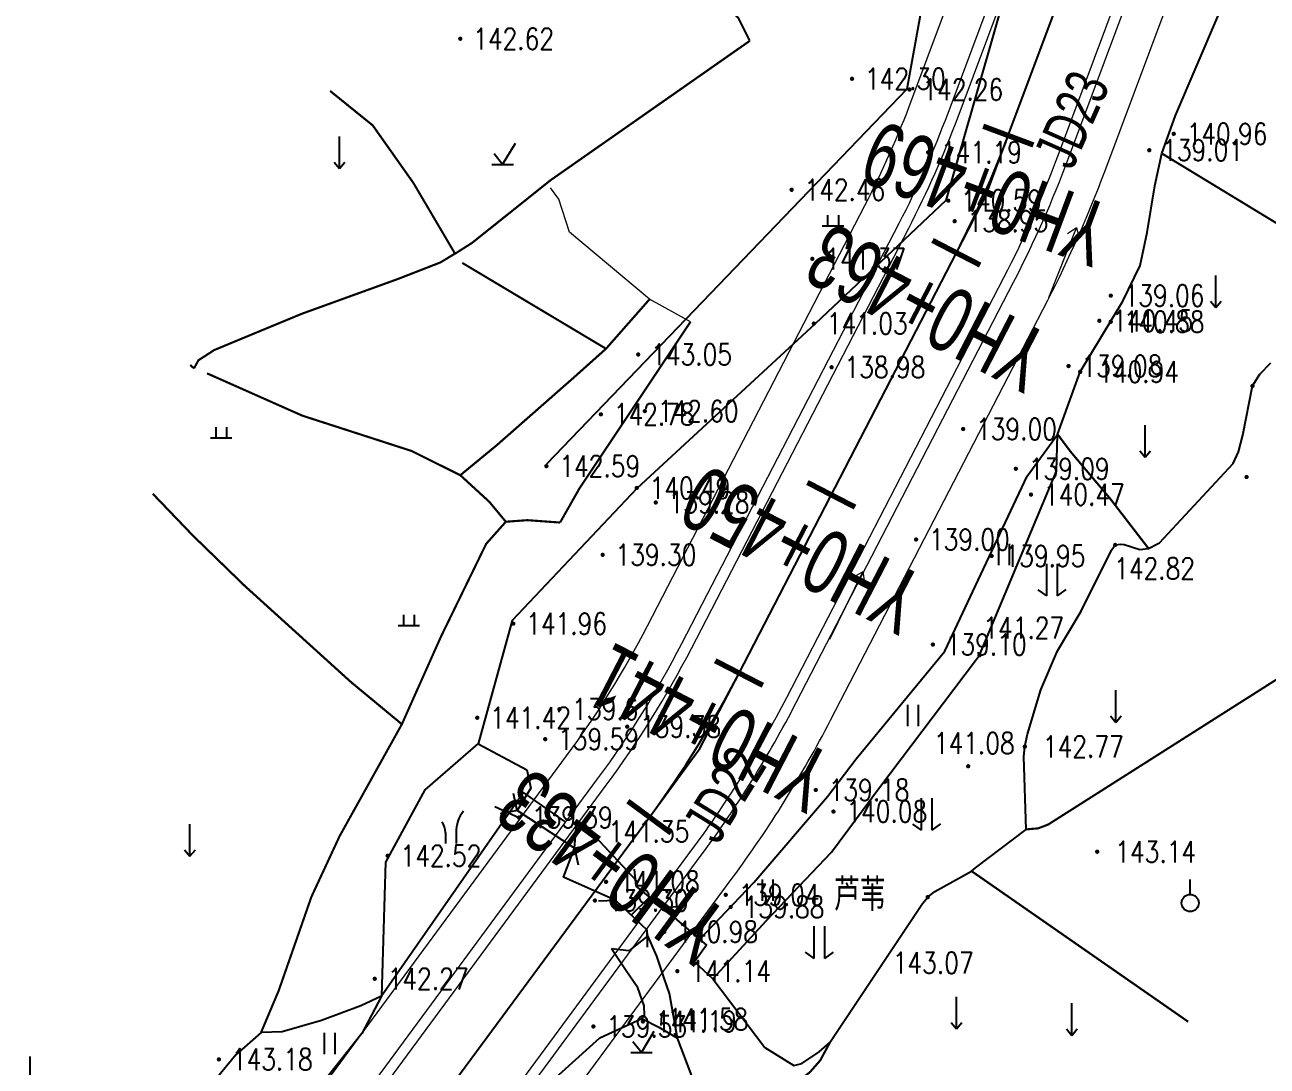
# Model space of a CAD drawing. Extents: x 529262 to 576451, y 2694391 to 2717535.
# Drawn here: x 562820.7 to 562878.6, y 2709503.3 to 2709551.8 of the extents above; entities that cross this region are included whole.
import ezdxf
from ezdxf.enums import TextEntityAlignment as Align

# ---------------------------------------------------------------- set-up
doc = ezdxf.new("R2010")
doc.units = 0
doc.linetypes.add('DASHED', pattern=[19.049999999999997, 12.7, -6.35])
for name, color, linetype in [('DLSS', 4, 'Continuous'), ('DMTZ', 8, 'Continuous'), ('GCD', 8, 'Continuous'), ('ZBTZ', 8, 'Continuous'), ('ZJ', 7, 'Continuous'), ('交点标注', 3, 'Continuous'), ('桩号标注_YH', 2, 'Continuous'), ('道路中线_04护管挡墙', 7, 'Continuous')]:
    doc.layers.add(name, color=color, linetype=linetype)
doc.layers.add('SXSS', color=5, linetype='Continuous', lineweight=0)
doc.styles.add('EICAD', font='fsdb_e.shx', dxfattribs={"width": 0.707, "height": 2, "bigfont": 'tjhzf.shx'})
doc.styles.add('HZ', font='rs.shx', dxfattribs={"width": 0.8, "bigfont": 'hztxt.shx'})
doc.styles.add('JieTuHzTxt', font='smsim.shx', dxfattribs={"width": 0.7, "bigfont": 'smfs.shx'})
doc.linetypes.add('10421', pattern='A,2,[150,AAA.SHX,S=0.5,R=0,X=0,Y=0.5],1e-11', length=2.00000000001)
doc.linetypes.add('10422', pattern='A,0.75,[150,AAA.SHX,S=0.5,R=0,X=0,Y=0.5],1.5,[177,AAA.SHX,S=1,R=0,X=0,Y=0.4],0.75', length=3)
doc.linetypes.add('1161', pattern='A,0,[149,AAA.SHX,S=0.15,R=0,X=0,Y=0],-1.6', length=1.6)

# ---------------------------------------------------------------- blocks, each defined once
blk = doc.blocks.new('gc120')
at = {"color": 8}
for p, q in [((0, 0), (0, 3)), ((-0.5, 0.6), (0, 0)), ((0, 0), (0.5, 0.6))]:
    blk.add_line(p, q, dxfattribs=at)
blk = doc.blocks.new('gc086')
at = {"color": 8}
for p, q in [((0, 0), (7, 0)), ((7, 0), (6.180847955711008, 0.573576436351046)), ((7, 0), (6.180847955711008, -0.5735764363510459))]:
    blk.add_line(p, q, dxfattribs=at)
blk = doc.blocks.new('gc121')
at = {"color": 8}
for p, q in [((-0.5, -1), (-0.5, 1)), ((0.5, -1), (0.5, 1))]:
    blk.add_line(p, q, dxfattribs=at)
blk = doc.blocks.new('gc212')
at = {"color": 8}
for p, q in [((-0.5, 0), (-0.5, 3)), ((0.5, 0), (0.5, 3)), ((-0.5, 0), (-1.310984120673461, 0.585068163563436)), ((0.5, 0), (1.301911798215627, 0.5974424389701315))]:
    blk.add_line(p, q, dxfattribs=at)
blk = doc.blocks.new('GC200')
at = {"linetype": 'Continuous', "const_width": 0.2, "flags": 128}
blk.add_lwpolyline([(-0.1, 0, 1), (0.1, 0, 1)], format="xyb", close=True, dxfattribs=at)
blk = doc.blocks.new('gc123')
at = {"color": 8}
for p, q in [((0, 0), (1.199999999999999, 2)), ((-1, 0), (1, 0)), ((0, 0), (-0.8, 1))]:
    blk.add_line(p, q, dxfattribs=at)
blk = doc.blocks.new('gc125')
at = {"color": 8}
blk.add_line((0, 0.8), (0, 2.2), dxfattribs=at)
blk.add_circle((0, 0), 0.8, dxfattribs=at)
blk = doc.blocks.new('gc119')
at = {"color": 8}
for p, q in [((-1, 0), (1, 0)), ((-0.5, 1), (-0.5, 0)), ((0.5, 1), (0.5, 0))]:
    blk.add_line(p, q, dxfattribs=at)
blk = doc.blocks.new('gc246')
at = {"color": 8}
for p, q in [((-0.5, 1), (-0.5, 0)), ((0.5, 1), (0.5, 0))]:
    blk.add_line(p, q, dxfattribs=at)
for centre, radius, start, end in [((3.404491783752011, 1.105927875686795), 2.906422756023367, 139.331235276754, 182.0886722848684), ((-2.938418329314395, 0.8134745012056809), 2.445542007497904, 4.37429120107553, 29.02419726691174)]:
    blk.add_arc(centre, radius, start, end, dxfattribs=at)

msp = doc.modelspace()

# ---------------------------------------------------------------- linework, layer by layer
at = {"layer": 'DLSS', "linetype": 'Continuous'}
for p, q in [((562843.6206494417, 2709515.194038125), (562843.4574508112, 2709515.977215121)), ((562843.6206494417, 2709515.194038125), (562842.8374724458, 2709515.030839494)), ((562846.3026494418, 2709513.437038125), (562847.0858264377, 2709513.600236755)), ((562846.3026494418, 2709513.437038125), (562846.4658480723, 2709512.653861129)), ((562849.1736494417, 2709511.661038124), (562849.094989478, 2709512.457161614)), ((562849.7936494417, 2709511.152538124), (562848.9426494418, 2709510.301038125)), ((562850.4136494417, 2709510.644038124), (562849.1736494417, 2709511.661038124)), ((562848.2216494418, 2709510.985038124), (562847.4219267003, 2709510.96397781)), ((562848.2216494418, 2709510.985038124), (562849.6636494417, 2709509.617038125)), ((562850.4136494417, 2709510.644038124), (562851.209772931, 2709510.722698088)), ((562849.6636494417, 2709509.617038125), (562849.6847097559, 2709508.817315383))]:
    msp.add_line(p, q, dxfattribs=at)
at = {"layer": 'DLSS', "linetype": 'Continuous', "flags": 128}
msp.add_lwpolyline([(562846.3026494418, 2709513.437038125), (562843.6206494417, 2709515.194038125)], dxfattribs=at)
at = {"layer": 'DMTZ', "linetype": '10421', "flags": 128}
for points in [[(562899.0367194955, 2709663.667347889), (562901.0929258316, 2709661.2121933), (562903.5059076574, 2709658.939767021), (562904.8652227898, 2709645.020899406), (562904.7972955137, 2709641.224006087), (562907.0039402246, 2709629.668374253), (562911.7968153006, 2709626.338068647), (562915.855868865, 2709621.578459309), (562912.9950891779, 2709615.361550528), (562908.3906843308, 2709610.587224411), (562900.7395645474, 2709603.71034421), (562894.7009122791, 2709600.430616959), (562887.6570854558, 2709596.281542504), (562880.4429741274, 2709593.110880119), (562875.7060890375, 2709583.825269166), (562874.6928686775, 2709580.006899344), (562870.7320180219, 2709568.240157853), (562867.3136530197, 2709556.622318025), (562863.6101579109, 2709543.628586225), (562857.5201447497, 2709537.881980029), (562849.2092689481, 2709530.210985813), (562843.3980631687, 2709524.049357567), (562841.8042383433, 2709518.296634665)], [(562898.7470959256, 2709646.287830224), (562899.0778589449, 2709645.279615044), (562899.6000469408, 2709642.868365056), (562900.5032603538, 2709638.883150135), (562903.0353744135, 2709635.141705086), (562903.4271941001, 2709629.5600706), (562903.3659137215, 2709619.167656367), (562899.3793826196, 2709606.870772513), (562887.1974826165, 2709601.021148864), (562875.6229857903, 2709595.48628667), (562871.6111048914, 2709587.163778954), (562865.5339870617, 2709569.022388491), (562863.6625107522, 2709559.249220798), (562861.7902075321, 2709548.824049918), (562844.9971848531, 2709531.345966362)], [(562845.8516494418, 2709514.675038124), (562843.9136494417, 2709516.030038124), (562843.5116494417, 2709515.449038125), (562837.2987026667, 2709506.529421487)], [(562849.7146494417, 2709509.336038125), (562848.8316494417, 2709508.646038125), (562848.0166494417, 2709508.729038124)], [(562837.2987026667, 2709506.529421487), (562836.3406977709, 2709506.078985556), (562834.4975572635, 2709505.392983144), (562832.6746494417, 2709504.870038125), (562831.6856494417, 2709504.839038125), (562830.5290090726, 2709503.816715389), (562828.6306494417, 2709501.513038124), (562827.6411188229, 2709499.530908772), (562826.7794667102, 2709497.782511157), (562825.1596494417, 2709495.185038125)], [(562837.2987026667, 2709506.529421487), (562836.3866495993, 2709504.784077714), (562834.1359904028, 2709501.943792757), (562833.0971971282, 2709500.827959176)]]:
    msp.add_lwpolyline(points, dxfattribs=at)
at = {"layer": 'DMTZ', "linetype": '10421'}
for points in [[(562868.8186494417, 2709532.730038125), (562869.8686494417, 2709535.644038124), (562871.8548751979, 2709538.938820633), (562872.6646494417, 2709540.605038125), (562872.9921728779, 2709542.143670584), (562873.3540382589, 2709544.314700139), (562873.6736494417, 2709545.831038124), (562874.3104013577, 2709547.597088123), (562877.2506494417, 2709554.485038124), (562877.2559947313, 2709554.49267298)], [(562864.9976494417, 2709512.509635292), (562867.3466494418, 2709514.306038124), (562867.2455295068, 2709517.688503576), (562867.2906494417, 2709518.167038125), (562867.4184174187, 2709518.745714278), (562868.0392951063, 2709520.811148989), (562868.8130193269, 2709522.636934926), (562869.9236494417, 2709524.486038125), (562871.3224795033, 2709527.330529578), (562871.5026494417, 2709527.574038125), (562871.7652837731, 2709527.613251796), (562871.9163385512, 2709527.588078648), (562872.6441741445, 2709527.356027253), (562873.0576494418, 2709527.404038125), (562873.5701500791, 2709527.66466391), (562876.9942736856, 2709531.362855128), (562877.2546494417, 2709531.911038124), (562877.4521564292, 2709532.694777323), (562877.9026494417, 2709534.989038125), (562878.2445973709, 2709535.537207925), (562878.7530762032, 2709536.070247357)], [(562864.9976494417, 2709522.18995372), (562865.1786494417, 2709522.429038125), (562868.7706494418, 2709531.014038125), (562868.8186494417, 2709532.730038125), (562868.8193697046, 2709532.732037026)], [(562864.9976494417, 2709525.668123309), (562867.3926494417, 2709530.776038125), (562868.8186494417, 2709532.730038125)], [(562859.4226494418, 2709517.593038124), (562863.5656494417, 2709522.614038125), (562864.9976494417, 2709525.668123309)], [(562860.5106494417, 2709516.263038124), (562864.9976494417, 2709522.18995372)], [(562855.1726494418, 2709504.132038124), (562856.5226494417, 2709503.302038125), (562856.8919786952, 2709503.393103936), (562857.7101355141, 2709503.940644658), (562858.2056494417, 2709504.372038125), (562862.5253687493, 2709510.853647324), (562862.7626494417, 2709511.150038125), (562863.0983872444, 2709511.406387331), (562864.8046494417, 2709512.362038125), (562864.9976494417, 2709512.509635292)], [(562851.866700297, 2709502.568038125), (562851.0916494417, 2709504.566038125), (562850.7206494417, 2709506.659038125)], [(562845.247041137, 2709502.568038125), (562847.4716494418, 2709504.583038125), (562849.4336494417, 2709505.481038125)]]:
    msp.add_lwpolyline(points, dxfattribs=at)
at = {"layer": 'DMTZ', "linetype": '10422', "flags": 128}
for points in [[(562841.8409632312, 2709518.28619376), (562844.0696494417, 2709517.088038125), (562844.2656494417, 2709516.235038124), (562843.6206494417, 2709515.194038125)], [(562846.3026494418, 2709513.437038125), (562846.3886494417, 2709514.561038124), (562847.0426494417, 2709514.211038125), (562849.1726494418, 2709511.928038124), (562849.1736494417, 2709511.661038124)], [(562848.2216494418, 2709510.985038124), (562845.7846494417, 2709512.086038125), (562846.3026494418, 2709513.437038125)], [(562850.4136494417, 2709510.644038124), (562852.4516494417, 2709508.903038125), (562851.8906494417, 2709508.124038124), (562852.7386494417, 2709507.336038125), (562855.1726494418, 2709504.132038124)], [(562849.7146494417, 2709509.336038125), (562849.6636494417, 2709509.617038125)]]:
    msp.add_lwpolyline(points, dxfattribs=at)
at = {"layer": 'DMTZ', "linetype": '10421', "flags": 128}
for points, elevation in [([(562852.1297769026, 2709509.178003822), (562854.6504430182, 2709511.830093883), (562858.0949799086, 2709515.835647483), (562859.4226494418, 2709517.593038124)], 140.499), ([(562852.7386494417, 2709507.336038125), (562855.2395750897, 2709510.053487086), (562858.2834543759, 2709513.246815179), (562860.5106494417, 2709516.263038124)], 141.691), ([(562850.7206494417, 2709506.659038125), (562850.4829522424, 2709507.367041722), (562850.1292211736, 2709508.396951053), (562849.7146494417, 2709509.336038125)], 140.991), ([(562849.4336494417, 2709505.481038125), (562849.5554181015, 2709505.637510877), (562849.543375758, 2709506.082985742), (562849.2543960054, 2709506.925775475), (562848.700517538, 2709507.708366918), (562848.0166494417, 2709508.729038124)], 141.377)]:
    msp.add_lwpolyline(points, dxfattribs=dict(at, elevation=elevation))
at = {"layer": 'DMTZ', "linetype": '10422', "ltscale": 0.5, "flags": 128}
msp.add_lwpolyline([(562843.8377511521, 2709515.05181303), (562843.7296494417, 2709514.838038125), (562842.5846494418, 2709515.360038124)], dxfattribs=at)
at = {"layer": 'SXSS', "linetype": 'Continuous', "flags": 128}
msp.add_lwpolyline([(562851.7076494417, 2709537.982038124), (562849.7986494417, 2709539.033038124), (562846.0646494417, 2709542.159038125), (562845.5616494417, 2709543.690038125), (562845.1846494417, 2709544.231038125)], dxfattribs=at)
at = {"layer": 'ZBTZ', "linetype": 'Continuous', "const_width": 0.1, "flags": 128}
for points in [[(562840.7318908923, 2709559.638394858), (562841.2476494417, 2709559.666038125), (562841.6336494418, 2709559.560038125), (562844.146504605, 2709558.76252804), (562847.2951742859, 2709557.671001725), (562849.2536494418, 2709556.433038125), (562851.259511422, 2709554.685285004), (562853.9296494417, 2709552.151038125), (562854.4686494417, 2709551.081038124)], [(562834.9018464017, 2709548.746754382), (562836.8896494417, 2709547.139038125), (562838.7836494417, 2709544.458038125), (562840.7266494418, 2709541.158038124)], [(562882.2976494418, 2709540.586038125), (562873.6736494417, 2709545.831038124)], [(562847.7656494417, 2709536.722038125), (562841.0626494417, 2709540.727038125)], [(562849.7986494417, 2709539.033038124), (562847.7656494417, 2709536.722038125), (562846.2071822206, 2709535.329732556), (562842.6703340504, 2709532.221194691), (562840.9736494417, 2709530.824038125)], [(562828.5596494417, 2709535.806038124), (562828.3800384175, 2709535.96840977)], [(562845.6246494417, 2709528.617038125), (562844.0982952036, 2709528.727279068), (562843.0956494417, 2709528.654038125), (562842.3293286198, 2709529.579453905), (562840.9736494417, 2709530.824038125), (562838.6978545686, 2709531.95583832), (562833.6040278669, 2709533.60318531), (562829.1631798319, 2709535.575715307)], [(562868.8186494417, 2709532.730038125), (562869.4393432643, 2709531.901680342), (562871.2586141861, 2709529.742721305), (562873.0576494418, 2709527.404038125)], [(562826.6346494417, 2709529.961038125), (562828.5312199482, 2709527.985169202), (562830.9148545741, 2709525.672093835), (562835.8666494417, 2709521.186038124), (562838.2496494417, 2709519.212038124)], [(562831.6856494417, 2709504.839038125), (562832.5076494417, 2709506.787038125), (562834.0313914398, 2709511.159944), (562835.3466494418, 2709513.992038125), (562838.2496494417, 2709519.212038124), (562840.0727384286, 2709523.298408938), (562842.1797157531, 2709527.623515055), (562843.0956494417, 2709528.654038125)], [(562864.8046494417, 2709512.362038125), (562864.9976494417, 2709512.227819489)], [(562864.8046494417, 2709512.362038125), (562874.9052787453, 2709505.337723679)]]:
    msp.add_lwpolyline(points, dxfattribs=at)
for points, elevation in [([(562840.6917864901, 2709541.130550341), (562841.5375675979, 2709541.669261313), (562845.1716494417, 2709544.575038125), (562854.4686494417, 2709551.081038124)], 165.846), ([(562828.5596494417, 2709535.806038124), (562828.7657375087, 2709536.184406434), (562829.5014362782, 2709536.660396046), (562831.0828175199, 2709537.316810913), (562833.5868260362, 2709538.353201048), (562838.0824202166, 2709539.981390449), (562840.0454505014, 2709540.746622496), (562840.7266494418, 2709541.158038124)], 166.72), ([(562845.6246494417, 2709528.617038125), (562846.5246899166, 2709530.203989577), (562851.7076494417, 2709537.982038124)], 165.514)]:
    msp.add_lwpolyline(points, dxfattribs=dict(at, elevation=elevation))
at = {"layer": 'ZBTZ', "linetype": 'Continuous', "const_width": 0.1}
for points in [[(562880.9126494417, 2709522.378038125), (562879.6136494417, 2709521.673038125), (562868.3756494417, 2709514.532038125), (562867.9104493291, 2709514.355693641), (562867.3466494418, 2709514.306038124)], [(562856.72601134, 2709502.568038125), (562857.2586494418, 2709502.973038124), (562857.7487877876, 2709503.528377577), (562858.2056494417, 2709504.372038125)]]:
    msp.add_lwpolyline(points, dxfattribs=at)
at = {"layer": 'ZBTZ', "linetype": '1161', "flags": 128}
for points, elevation in [([(562841.8114773836, 2709518.305923471), (562839.3246494418, 2709516.149038124), (562837.4886494417, 2709512.786038124), (562837.2956494417, 2709506.525038125)], 164.734), ([(562849.4336494417, 2709505.481038125), (562850.2345405907, 2709505.090923242), (562851.0916494417, 2709504.566038125)], 141.377)]:
    msp.add_lwpolyline(points, dxfattribs=dict(at, elevation=elevation))
at = {"layer": '交点标注', "linetype": 'DASHED'}
for p, q in [((562865.472263238, 2709543.857774746), (562866.5197497297, 2709546.662521771)), ((562864.0975688408, 2709541.198066276), (562865.472263238, 2709543.857774746)), ((562852.1458622647, 2709518.074341269), (562853.9676134413, 2709521.598998854)), ((562849.791030455, 2709514.881105356), (562852.1458622647, 2709518.074341269))]:
    msp.add_line(p, q, dxfattribs=at)
at = {"layer": '桩号标注_YH', "const_width": 0.25}
for points in [[(562865.3487499576, 2709547.099854063), (562867.6907495024, 2709546.22518948)], [(562862.987123591, 2709541.772009955), (562865.2080140912, 2709540.624122598)], [(562857.1532954224, 2709530.484932461), (562859.3741859227, 2709529.337045104)], [(562852.8571681915, 2709522.172942533), (562855.0780586917, 2709521.025055176)], [(562848.7849997794, 2709515.622996373), (562850.7970611304, 2709514.13921434)]]:
    msp.add_lwpolyline(points, dxfattribs=at)
at = {"layer": '道路中线_04护管挡墙', "color": 8, "lineweight": 0}
for points in [[(562840.6870486871, 2709437.607903497), (562837.9225538723, 2709462.880771632, 0.02430381474348551), (562837.0871800104, 2709468.139079562), (562836.6419703908, 2709470.268050847, -0.107420342211284), (562836.7596608887, 2709485.219835912), (562836.8649589955, 2709485.686570414, -0.1037512279777989), (562841.1655520406, 2709495.097207784), (562853.6541882488, 2709512.032243854, 0.03961391245654432), (562858.231723202, 2709519.395055128), (562868.3616786016, 2709538.99412255, 0.02991287296245484), (562871.0163888559, 2709544.983165773), (562879.3618052283, 2709567.328830302, -0.04299547596062962), (562882.6903815137, 2709574.337850061), (562883.0140206916, 2709574.891096109, -0.1090396266050801), (562896.2445818853, 2709589.19244935), (562901.5223732003, 2709592.85807188, 0.09507808752248777), (562910.6921831428, 2709602.236340598, 0.1743658301719831), (562915.9710571425, 2709623.872075076), (562913.4766393894, 2709647.327805895, -0.1147846690175685)], [(562838.4006864838, 2709437.357807765), (562835.636191669, 2709462.6306759, 0.02430381474386356), (562834.8358791188, 2709467.668288424), (562834.3906694992, 2709469.797259709, -0.1074203422136941), (562834.5160500013, 2709485.726008003), (562834.6213481079, 2709486.192742505, -0.1037512279755311), (562839.3144555977, 2709496.462287254), (562851.8030918059, 2709513.397323324, 0.03961391245635863), (562856.1885039418, 2709520.451111497), (562866.3184593413, 2709540.050178919, 0.02991287296202702), (562868.8617492748, 2709545.787857189), (562877.2071656471, 2709568.133521718, -0.04299547596127185), (562880.7051163896, 2709575.499195138), (562881.0287555674, 2709576.052441185, -0.1090396266050453), (562894.932553282, 2709591.081518154), (562900.210344597, 2709594.747140684, 0.09507808752170462), (562908.7741038823, 2709603.505581296, 0.1743658301730699), (562913.6839536919, 2709623.628851299), (562911.1895359388, 2709647.084582118, -0.1147846690160197)], [(562838.8977217454, 2709437.412176402), (562836.1332269306, 2709462.685044538, 0.02430381474406204), (562835.3252923561, 2709467.770634323), (562834.8800827365, 2709469.899605609, -0.1074203422123435), (562835.0037914985, 2709485.615970592), (562835.1090896053, 2709486.082705094, -0.1037512279771988), (562839.7168678679, 2709496.165530847), (562852.2055040761, 2709513.100566918, 0.03961391245576113), (562856.6326820418, 2709520.221534025), (562866.7626374414, 2709539.820601447, 0.02991287296156883), (562869.3301491836, 2709545.612924272), (562877.675565556, 2709567.958588801, -0.04299547596187548), (562881.1366957644, 2709575.246728817), (562881.4603349422, 2709575.799974864, -0.1090396266051155), (562895.2177768914, 2709590.670851022), (562900.4955682064, 2709594.336473553, 0.09507808752202189), (562909.1910776346, 2709603.229659405, 0.1743658301724843), (562914.1811500941, 2709623.681726033), (562911.6867323411, 2709647.137456852, -0.1147846690167711)], [(562831.1439716646, 2709436.564025659), (562828.3794768498, 2709461.836893794, 0.02430381474179221), (562827.6904458542, 2709466.17403829), (562827.2452362344, 2709468.303009577, -0.1074203422132717), (562827.3950241411, 2709487.332554204), (562827.5003222473, 2709487.799288705, -0.1037512279776501), (562833.4392364529, 2709500.794930789), (562845.927872661, 2709517.729966858, 0.03961391245791283), (562849.7035036809, 2709523.802942581), (562859.8334590805, 2709543.402010003, 0.02991287296189749), (562862.0231106043, 2709548.341877771), (562870.3685269763, 2709570.6875423, -0.04299547596061586), (562874.4040575173, 2709579.185203424), (562874.7276966944, 2709579.73844947, -0.1090396266039193), (562890.7682885849, 2709597.077258269), (562896.0460798998, 2709600.742880799, 0.09507808751978697), (562902.6862870993, 2709607.534040905, 0.174365830167125), (562906.424886218, 2709622.85688018), (562903.9304684649, 2709646.312610998, -0.1147846690146746)], [(562832.9332986063, 2709436.759752754), (562830.1688037915, 2709462.032620889, 0.02430381474130426), (562829.4523335084, 2709466.542483529), (562829.0071238887, 2709468.671454815, -0.1074203422124432), (562829.1508935313, 2709486.936419525), (562829.2561916376, 2709487.403154026, -0.1037512279781329), (562834.8879206256, 2709499.726607725), (562847.3765568337, 2709516.661643795, 0.03961391245841511), (562851.3025448411, 2709522.976463684), (562861.4325002407, 2709542.575531106, 0.02991287296039583), (562863.7093502764, 2709547.712119271), (562872.0547666486, 2709570.0577838, -0.04299547596150576), (562875.9577432666, 2709578.276324669), (562876.2813824438, 2709578.829570715, -0.1090396266051328), (562891.7950935788, 2709595.598856597), (562897.0728848936, 2709599.264479127, 0.09507808752053648), (562904.1873926074, 2709606.540722097, 0.174365830171786), (562908.2147932664, 2709623.047229223), (562905.7203755132, 2709646.502960041, -0.1147846690153533)], [(562833.4303338679, 2709436.814121391), (562830.6658390531, 2709462.086989526, 0.02430381474155266), (562829.9417467457, 2709466.644829428), (562829.496537126, 2709468.773800714, -0.1074203422140881), (562829.6386350285, 2709486.826382114), (562829.743933135, 2709487.293116615, -0.1037512279765781), (562835.2903328958, 2709499.429851319), (562847.7789691039, 2709516.364887389, 0.03961391245772679), (562851.7467229412, 2709522.746886212), (562861.8766783408, 2709542.345953634, 0.02991287295990176), (562864.1777501852, 2709547.537186354), (562872.5231665575, 2709569.882850884, -0.04299547596180926), (562876.3893226414, 2709578.023858348), (562876.7129618187, 2709578.577104394, -0.1090396266051965), (562892.0803171882, 2709595.188189466), (562897.358108503, 2709598.853811996, 0.09507808752093838), (562904.6043663597, 2709606.264800206, 0.1743658301710997), (562908.7119896687, 2709623.100103957), (562906.2175719155, 2709646.555834775, -0.1147846690160196)]]:
    msp.add_lwpolyline(points, format="xyb", dxfattribs=at)
at = {"layer": '道路中线_04护管挡墙', "color": 1}
msp.add_lwpolyline([(562835.9155101759, 2709437.085964578), (562833.1510153611, 2709462.358832713, 0.02430381474272014), (562832.3888129323, 2709467.156558926), (562831.9436033126, 2709469.285530212, -0.1074203422139035), (562832.0773425149, 2709486.276195059), (562832.1826406214, 2709486.74292956, -0.1037512279740675), (562837.3023942467, 2709497.946069286), (562849.7910304549, 2709514.881105356, 0.03961391245616957), (562853.9676134415, 2709521.598998854), (562864.0975688411, 2709541.198066276, 0.02991287295995037), (562866.51974973, 2709546.662521772), (562874.8651661023, 2709569.008186301, -0.04299547596155399), (562878.5472195155, 2709576.761526743), (562878.870858693, 2709577.314772789, -0.1090396266051247), (562893.5064352351, 2709593.13485381), (562898.78422655, 2709596.80047634, 0.09507808752135342), (562906.6892351209, 2709604.885190751, 0.1743658301721724), (562911.1979716802, 2709623.364477628), (562908.7035539271, 2709646.820208447, -0.1147846690148178)], format="xyb", dxfattribs=at)

# ---------------------------------------------------------------- block references
at = {"layer": 'GCD', "linetype": 'Continuous'}
ref = msp.add_blockref('GC200', (562840.9729852953, 2709551.179439877, 142.617), dxfattribs=dict(at, xscale=0.5, yscale=0.5, zscale=0.5))
ref.add_attrib('height', '142.62', dxfattribs={"linetype": 'Continuous', "height": 1, "style": 'HZ', "width": 0.8}).set_placement((562841.5729852953, 2709551.179439877, 142.617), align=Align.MIDDLE_LEFT)
ref = msp.add_blockref('GC200', (562859.2351414202, 2709549.31260451, 142.3), dxfattribs=dict(at, xscale=0.5, yscale=0.5, zscale=0.5))
ref.add_attrib('height', '142.30', dxfattribs={"linetype": 'Continuous', "height": 1, "style": 'HZ', "width": 0.8}).set_placement((562859.8351414201, 2709549.31260451, 142.3), align=Align.MIDDLE_LEFT)
ref = msp.add_blockref('GC200', (562861.9109258315, 2709548.8081933, 142.256), dxfattribs=dict(at, xscale=0.5, yscale=0.5, zscale=0.5))
ref.add_attrib('height', '142.26', dxfattribs={"linetype": 'Continuous', "height": 1, "style": 'HZ', "width": 0.8}).set_placement((562862.5109258315, 2709548.8081933, 142.256), align=Align.MIDDLE_LEFT)
ref = msp.add_blockref('GC200', (562874.2309258315, 2709546.7461933, 140.956), dxfattribs=dict(at, xscale=0.5, yscale=0.5, zscale=0.5))
ref.add_attrib('height', '140.96', dxfattribs={"linetype": 'Continuous', "height": 1, "style": 'HZ', "width": 0.8}).set_placement((562874.8309258315, 2709546.7461933, 140.956), align=Align.MIDDLE_LEFT)
ref = msp.add_blockref('GC200', (562873.0908413408, 2709545.982459705, 139.005), dxfattribs=dict(at, xscale=0.5, yscale=0.5, zscale=0.5))
ref.add_attrib('height', '139.01', dxfattribs={"linetype": 'Continuous', "height": 1, "style": 'HZ', "width": 0.8}).set_placement((562873.6908413408, 2709545.982459705, 139.005), align=Align.MIDDLE_LEFT)
ref = msp.add_blockref('GC200', (562862.7809258315, 2709545.8801933, 141.188), dxfattribs=dict(at, xscale=0.5, yscale=0.5, zscale=0.5))
ref.add_attrib('height', '141.19', dxfattribs={"linetype": 'Continuous', "height": 1, "style": 'HZ', "width": 0.8}).set_placement((562863.3809258315, 2709545.8801933, 141.188), align=Align.MIDDLE_LEFT)
ref = msp.add_blockref('GC200', (562856.418095326, 2709544.135787553, 142.46), dxfattribs=dict(at, xscale=0.5, yscale=0.5, zscale=0.5))
ref.add_attrib('height', '142.46', dxfattribs={"linetype": 'Continuous', "height": 1, "style": 'HZ', "width": 0.8}).set_placement((562857.018095326, 2709544.135787553, 142.46), align=Align.MIDDLE_LEFT)
ref = msp.add_blockref('GC200', (562863.7229258316, 2709543.6271933, 140.593), dxfattribs=dict(at, xscale=0.5, yscale=0.5, zscale=0.5))
ref.add_attrib('height', '140.59', dxfattribs={"linetype": 'Continuous', "height": 1, "style": 'HZ', "width": 0.8}).set_placement((562864.3229258315, 2709543.6271933, 140.593), align=Align.MIDDLE_LEFT)
ref = msp.add_blockref('GC200', (562864.0174987066, 2709542.669668405, 138.946), dxfattribs=dict(at, xscale=0.5, yscale=0.5, zscale=0.5))
ref.add_attrib('height', '138.95', dxfattribs={"linetype": 'Continuous', "height": 1, "style": 'HZ', "width": 0.8}).set_placement((562864.6174987066, 2709542.669668405, 138.946), align=Align.MIDDLE_LEFT)
ref = msp.add_blockref('GC200', (562857.3829258315, 2709540.9151933, 141.369), dxfattribs=dict(at, xscale=0.5, yscale=0.5, zscale=0.5))
ref.add_attrib('height', '141.37', dxfattribs={"linetype": 'Continuous', "height": 1, "style": 'HZ', "width": 0.8}).set_placement((562857.9829258315, 2709540.9151933, 141.369), align=Align.MIDDLE_LEFT)
ref = msp.add_blockref('GC200', (562871.2950296314, 2709539.198175341, 139.06), dxfattribs=dict(at, xscale=0.5, yscale=0.5, zscale=0.5))
ref.add_attrib('height', '139.06', dxfattribs={"linetype": 'Continuous', "height": 1, "style": 'HZ', "width": 0.8}).set_placement((562871.8950296313, 2709539.198175341, 139.06), align=Align.MIDDLE_LEFT)
ref = msp.add_blockref('GC200', (562857.4569258315, 2709537.8961933, 141.026), dxfattribs=dict(at, xscale=0.5, yscale=0.5, zscale=0.5))
ref.add_attrib('height', '141.03', dxfattribs={"linetype": 'Continuous', "height": 1, "style": 'HZ', "width": 0.8}).set_placement((562858.0569258315, 2709537.8961933, 141.026), align=Align.MIDDLE_LEFT)
ref = msp.add_blockref('GC200', (562870.7619258316, 2709538.0281933, 140.448), dxfattribs=dict(at, xscale=0.5, yscale=0.5, zscale=0.5))
ref.add_attrib('height', '140.45', dxfattribs={"linetype": 'Continuous', "height": 1, "style": 'HZ', "width": 0.8}).set_placement((562871.3619258315, 2709538.0281933, 140.448), align=Align.MIDDLE_LEFT)
ref = msp.add_blockref('GC200', (562871.2949258315, 2709537.9791933, 140.881), dxfattribs=dict(at, xscale=0.5, yscale=0.5, zscale=0.5))
ref.add_attrib('height', '140.88', dxfattribs={"linetype": 'Continuous', "height": 1, "style": 'HZ', "width": 0.8}).set_placement((562871.8949258315, 2709537.9791933, 140.881), align=Align.MIDDLE_LEFT)
ref = msp.add_blockref('GC200', (562849.2689042117, 2709536.453512758, 143.051), dxfattribs=dict(at, xscale=0.5, yscale=0.5, zscale=0.5))
ref.add_attrib('height', '143.05', dxfattribs={"linetype": 'Continuous', "height": 1, "style": 'HZ', "width": 0.8}).set_placement((562849.8689042117, 2709536.453512758, 143.051), align=Align.MIDDLE_LEFT)
ref = msp.add_blockref('GC200', (562858.2819258316, 2709535.8591933, 138.978), dxfattribs=dict(at, xscale=0.5, yscale=0.5, zscale=0.5))
ref.add_attrib('height', '138.98', dxfattribs={"linetype": 'Continuous', "height": 1, "style": 'HZ', "width": 0.8}).set_placement((562858.8819258315, 2709535.8591933, 138.978), align=Align.MIDDLE_LEFT)
ref = msp.add_blockref('GC200', (562869.3279528195, 2709535.91512262, 139.08), dxfattribs=dict(at, xscale=0.5, yscale=0.5, zscale=0.5))
ref.add_attrib('height', '139.08', dxfattribs={"linetype": 'Continuous', "height": 1, "style": 'HZ', "width": 0.8}).set_placement((562869.9279528195, 2709535.91512262, 139.08), align=Align.MIDDLE_LEFT)
at = {"layer": 'GCD', "linetype": 'Continuous', "xscale": 0.5, "yscale": 0.5}
for p in [(562869.8686494417, 2709535.644038124, 140.937), (562877.9026494417, 2709534.989038125, 142.889), (562871.5026494417, 2709527.574038125, 142.816), (562865.1786494417, 2709522.429038125, 141.265), (562867.2906494417, 2709518.167038125, 142.767), (562847.0426494417, 2709514.211038125, 141.352), (562862.7626494417, 2709511.150038125, 143.07)]:
    msp.add_blockref('GC200', p, dxfattribs=at)
at = {"layer": 'GCD', "linetype": 'Continuous'}
ref = msp.add_blockref('GC200', (562849.5756130741, 2709533.8139804, 142.6), dxfattribs=dict(at, xscale=0.5, yscale=0.5, zscale=0.5))
ref.add_attrib('height', '142.60', dxfattribs={"linetype": 'Continuous', "height": 1, "style": 'HZ', "width": 0.8}).set_placement((562850.1756130741, 2709533.8139804, 142.6), align=Align.MIDDLE_LEFT)
ref = msp.add_blockref('GC200', (562847.5269258316, 2709533.6621933, 142.775), dxfattribs=dict(at, xscale=0.5, yscale=0.5, zscale=0.5))
ref.add_attrib('height', '142.78', dxfattribs={"linetype": 'Continuous', "height": 1, "style": 'HZ', "width": 0.8}).set_placement((562848.1269258315, 2709533.6621933, 142.775), align=Align.MIDDLE_LEFT)
ref = msp.add_blockref('GC200', (562864.4149258315, 2709532.9771933, 139.003), dxfattribs=dict(at, xscale=0.5, yscale=0.5, zscale=0.5))
ref.add_attrib('height', '139.00', dxfattribs={"linetype": 'Continuous', "height": 1, "style": 'HZ', "width": 0.8}).set_placement((562865.0149258315, 2709532.9771933, 139.003), align=Align.MIDDLE_LEFT)
ref = msp.add_blockref('GC200', (562844.9869258315, 2709531.2471933, 142.589), dxfattribs=dict(at, xscale=0.5, yscale=0.5, zscale=0.5))
ref.add_attrib('height', '142.59', dxfattribs={"linetype": 'Continuous', "height": 1, "style": 'HZ', "width": 0.8}).set_placement((562845.5869258315, 2709531.2471933, 142.589), align=Align.MIDDLE_LEFT)
ref = msp.add_blockref('GC200', (562866.8709165647, 2709531.125411235, 139.09), dxfattribs=dict(at, xscale=0.5, yscale=0.5, zscale=0.5))
ref.add_attrib('height', '139.09', dxfattribs={"linetype": 'Continuous', "height": 1, "style": 'HZ', "width": 0.8}).set_placement((562867.4709165647, 2709531.125411235, 139.09), align=Align.MIDDLE_LEFT)
at = {"layer": 'GCD', "linetype": 'Continuous', "xscale": 0.5, "yscale": 0.5, "zscale": 0.5}
for p in [(562877.6277402191, 2709530.739593305, 142.768), (562864.6496494417, 2709517.252038124, 141.08), (562870.6636494417, 2709513.265038125, 143.141)]:
    msp.add_blockref('GC200', p, dxfattribs=at)
at = {"layer": 'GCD', "linetype": 'Continuous'}
ref = msp.add_blockref('GC200', (562849.1969258315, 2709530.2291933, 140.491), dxfattribs=dict(at, xscale=0.5, yscale=0.5, zscale=0.5))
ref.add_attrib('height', '140.49', dxfattribs={"linetype": 'Continuous', "height": 1, "style": 'HZ', "width": 0.8}).set_placement((562849.7969258315, 2709530.2291933, 140.491), align=Align.MIDDLE_LEFT)
ref = msp.add_blockref('GC200', (562867.5769258315, 2709529.9191933, 140.469), dxfattribs=dict(at, xscale=0.5, yscale=0.5, zscale=0.5))
ref.add_attrib('height', '140.47', dxfattribs={"linetype": 'Continuous', "height": 1, "style": 'HZ', "width": 0.8}).set_placement((562868.1769258315, 2709529.9191933, 140.469), align=Align.MIDDLE_LEFT)
ref = msp.add_blockref('GC200', (562850.0849258315, 2709529.5541933, 139.281), dxfattribs=dict(at, xscale=0.5, yscale=0.5, zscale=0.5))
ref.add_attrib('height', '139.28', dxfattribs={"linetype": 'Continuous', "height": 1, "style": 'HZ', "width": 0.8}).set_placement((562850.6849258315, 2709529.5541933, 139.281), align=Align.MIDDLE_LEFT)
ref = msp.add_blockref('GC200', (562862.2199258315, 2709527.8261933, 138.999), dxfattribs=dict(at, xscale=0.5, yscale=0.5, zscale=0.5))
ref.add_attrib('height', '139.00', dxfattribs={"linetype": 'Continuous', "height": 1, "style": 'HZ', "width": 0.8}).set_placement((562862.8199258315, 2709527.8261933, 138.999), align=Align.MIDDLE_LEFT)
ref = msp.add_blockref('GC200', (562847.60924251, 2709527.110271024, 139.3), dxfattribs=dict(at, xscale=0.5, yscale=0.5, zscale=0.5))
ref.add_attrib('height', '139.30', dxfattribs={"linetype": 'Continuous', "height": 1, "style": 'HZ', "width": 0.8}).set_placement((562848.20924251, 2709527.110271024, 139.3), align=Align.MIDDLE_LEFT)
ref = msp.add_blockref('GC200', (562865.7428621934, 2709527.05799449, 139.954), dxfattribs=dict(at, xscale=0.5, yscale=0.5, zscale=0.5))
ref.add_attrib('height', '139.95', dxfattribs={"linetype": 'Continuous', "height": 1, "style": 'HZ', "width": 0.8}).set_placement((562866.3428621934, 2709527.05799449, 139.954), align=Align.MIDDLE_LEFT)
ref = msp.add_blockref('GC200', (562843.4429258315, 2709523.9021933, 141.963), dxfattribs=dict(at, xscale=0.5, yscale=0.5, zscale=0.5))
ref.add_attrib('height', '141.96', dxfattribs={"linetype": 'Continuous', "height": 1, "style": 'HZ', "width": 0.8}).set_placement((562844.0429258315, 2709523.9021933, 141.963), align=Align.MIDDLE_LEFT)
ref = msp.add_blockref('GC200', (562863.0042096102, 2709522.926348175, 139.1), dxfattribs=dict(at, xscale=0.5, yscale=0.5, zscale=0.5))
ref.add_attrib('height', '139.10', dxfattribs={"linetype": 'Continuous', "height": 1, "style": 'HZ', "width": 0.8}).set_placement((562863.6042096101, 2709522.926348175, 139.1), align=Align.MIDDLE_LEFT)
ref = msp.add_blockref('GC200', (562845.5916494417, 2709519.909038125, 139.608), dxfattribs=dict(at, xscale=0.5, yscale=0.5, zscale=0.5))
ref.add_attrib('height', '139.61', dxfattribs={"linetype": 'Continuous', "height": 1, "style": 'HZ', "width": 0.8}).set_placement((562846.1916494417, 2709519.909038125, 139.608), align=Align.MIDDLE_LEFT)
ref = msp.add_blockref('GC200', (562841.7629258315, 2709519.5131933, 141.424), dxfattribs=dict(at, xscale=0.5, yscale=0.5, zscale=0.5))
ref.add_attrib('height', '141.42', dxfattribs={"linetype": 'Continuous', "height": 1, "style": 'HZ', "width": 0.8}).set_placement((562842.3629258315, 2709519.5131933, 141.424), align=Align.MIDDLE_LEFT)
ref = msp.add_blockref('GC200', (562848.7529258315, 2709519.0961933, 139.375), dxfattribs=dict(at, xscale=0.5, yscale=0.5, zscale=0.5))
ref.add_attrib('height', '139.38', dxfattribs={"linetype": 'Continuous', "height": 1, "style": 'HZ', "width": 0.8}).set_placement((562849.3529258315, 2709519.0961933, 139.375), align=Align.MIDDLE_LEFT)
ref = msp.add_blockref('GC200', (562844.9309258315, 2709518.5151933, 139.59), dxfattribs=dict(at, xscale=0.5, yscale=0.5, zscale=0.5))
ref.add_attrib('height', '139.59', dxfattribs={"linetype": 'Continuous', "height": 1, "style": 'HZ', "width": 0.8}).set_placement((562845.5309258315, 2709518.5151933, 139.59), align=Align.MIDDLE_LEFT)
ref = msp.add_blockref('GC200', (562857.5419258316, 2709516.1441933, 139.177), dxfattribs=dict(at, xscale=0.5, yscale=0.5, zscale=0.5))
ref.add_attrib('height', '139.18', dxfattribs={"linetype": 'Continuous', "height": 1, "style": 'HZ', "width": 0.8}).set_placement((562858.1419258316, 2709516.1441933, 139.177), align=Align.MIDDLE_LEFT)
ref = msp.add_blockref('GC200', (562843.7116372122, 2709514.85833648, 139.389), dxfattribs=dict(at, xscale=0.5, yscale=0.5, zscale=0.5))
ref.add_attrib('height', '139.39', dxfattribs={"linetype": 'Continuous', "height": 1, "style": 'HZ', "width": 0.8}).set_placement((562844.3116372122, 2709514.85833648, 139.389), align=Align.MIDDLE_LEFT)
ref = msp.add_blockref('GC200', (562858.3679258316, 2709515.1381933, 140.078), dxfattribs=dict(at, xscale=0.5, yscale=0.5, zscale=0.5))
ref.add_attrib('height', '140.08', dxfattribs={"linetype": 'Continuous', "height": 1, "style": 'HZ', "width": 0.8}).set_placement((562858.9679258316, 2709515.1381933, 140.078), align=Align.MIDDLE_LEFT)
ref = msp.add_blockref('GC200', (562837.5859258316, 2709513.0781933, 142.517), dxfattribs=dict(at, xscale=0.5, yscale=0.5, zscale=0.5))
ref.add_attrib('height', '142.52', dxfattribs={"linetype": 'Continuous', "height": 1, "style": 'HZ', "width": 0.8}).set_placement((562838.1859258316, 2709513.0781933, 142.517), align=Align.MIDDLE_LEFT)
ref = msp.add_blockref('GC200', (562847.7679258315, 2709511.8601933, 141.075), dxfattribs=dict(at, xscale=0.5, yscale=0.5, zscale=0.5))
ref.add_attrib('height', '141.08', dxfattribs={"linetype": 'Continuous', "height": 1, "style": 'HZ', "width": 0.8}).set_placement((562848.3679258315, 2709511.8601933, 141.075), align=Align.MIDDLE_LEFT)
ref = msp.add_blockref('GC200', (562853.3489258315, 2709511.2561933, 139.038), dxfattribs=dict(at, xscale=0.5, yscale=0.5, zscale=0.5))
ref.add_attrib('height', '139.04', dxfattribs={"linetype": 'Continuous', "height": 1, "style": 'HZ', "width": 0.8}).set_placement((562853.9489258315, 2709511.2561933, 139.038), align=Align.MIDDLE_LEFT)
ref = msp.add_blockref('GC200', (562847.2479258316, 2709510.9901933, 139.304), dxfattribs=dict(at, xscale=0.5, yscale=0.5, zscale=0.5))
ref.add_attrib('height', '139.30', dxfattribs={"linetype": 'Continuous', "height": 1, "style": 'HZ', "width": 0.8}).set_placement((562847.8479258316, 2709510.9901933, 139.304), align=Align.MIDDLE_LEFT)
ref = msp.add_blockref('GC200', (562853.5779258315, 2709510.6871933, 139.878), dxfattribs=dict(at, xscale=0.5, yscale=0.5, zscale=0.5))
ref.add_attrib('height', '139.88', dxfattribs={"linetype": 'Continuous', "height": 1, "style": 'HZ', "width": 0.8}).set_placement((562854.1779258315, 2709510.6871933, 139.878), align=Align.MIDDLE_LEFT)
ref = msp.add_blockref('GC200', (562850.4809258315, 2709509.5291933, 140.981), dxfattribs=dict(at, xscale=0.5, yscale=0.5, zscale=0.5))
ref.add_attrib('height', '140.98', dxfattribs={"linetype": 'Continuous', "height": 1, "style": 'HZ', "width": 0.8}).set_placement((562851.0809258315, 2709509.5291933, 140.981), align=Align.MIDDLE_LEFT)
ref = msp.add_blockref('GC200', (562836.9859258315, 2709507.3391933, 142.265), dxfattribs=dict(at, xscale=0.5, yscale=0.5, zscale=0.5))
ref.add_attrib('height', '142.27', dxfattribs={"linetype": 'Continuous', "height": 1, "style": 'HZ', "width": 0.8}).set_placement((562837.5859258315, 2709507.3391933, 142.265), align=Align.MIDDLE_LEFT)
ref = msp.add_blockref('GC200', (562851.0899258315, 2709507.6951933, 141.14), dxfattribs=dict(at, xscale=0.5, yscale=0.5, zscale=0.5))
ref.add_attrib('height', '141.14', dxfattribs={"linetype": 'Continuous', "height": 1, "style": 'HZ', "width": 0.8}).set_placement((562851.6899258315, 2709507.6951933, 141.14), align=Align.MIDDLE_LEFT)
ref = msp.add_blockref('GC200', (562847.1775485144, 2709505.11553154, 139.53), dxfattribs=dict(at, xscale=0.5, yscale=0.5, zscale=0.5))
ref.add_attrib('height', '139.53', dxfattribs={"linetype": 'Continuous', "height": 1, "style": 'HZ', "width": 0.8}).set_placement((562847.7775485144, 2709505.11553154, 139.53), align=Align.MIDDLE_LEFT)
ref = msp.add_blockref('GC200', (562849.4879258316, 2709505.3501933, 141.186), dxfattribs=dict(at, xscale=0.5, yscale=0.5, zscale=0.5))
ref.add_attrib('height', '141.19', dxfattribs={"linetype": 'Continuous', "height": 1, "style": 'HZ', "width": 0.8}).set_placement((562850.0879258316, 2709505.3501933, 141.186), align=Align.MIDDLE_LEFT)
ref = msp.add_blockref('GC200', (562829.7219258315, 2709503.5821933, 143.184), dxfattribs=dict(at, xscale=0.5, yscale=0.5, zscale=0.5))
ref.add_attrib('height', '143.18', dxfattribs={"linetype": 'Continuous', "height": 1, "style": 'HZ', "width": 0.8}).set_placement((562830.3219258315, 2709503.5821933, 143.184), align=Align.MIDDLE_LEFT)
at = {"layer": 'SXSS', "linetype": 'Continuous'}
for p, xscale, yscale, zscale, rotation in [((562868.4035026649, 2709539.109512032), 0.4999999998490008, 0.4999999998490008, 0.4999999998490008, 68.18675786379396), ((562858.1927099397, 2709523.172762824), 0.5000000000771101, 0.5000000000771101, 0.5000000000771101, 63.73156093841302)]:
    msp.add_blockref('gc086', p, dxfattribs=dict(at, xscale=xscale, yscale=yscale, zscale=zscale, rotation=rotation))
at = {"layer": 'ZBTZ', "linetype": 'Continuous', "xscale": 0.5, "yscale": 0.5}
for name, p in [('gc120', (562835.342702266, 2709545.127435951)), ('gc123', (562842.9471693677, 2709545.311987197)), ('gc119', (562858.3482923096, 2709542.449815619)), ('gc120', (562876.1980181495, 2709538.644641339)), ('gc120', (562872.9041376614, 2709531.658168905)), ('gc119', (562829.8256494417, 2709532.569377278)), ('gc121', (562866.3254699231, 2709527.127016045)), ('gc212', (562868.5599088088, 2709525.192013439)), ('gc119', (562838.5756494417, 2709523.819377278)), ('gc120', (562871.5380532797, 2709519.298100671)), ('gc121', (562862.0876341528, 2709519.620587467)), ('gc212', (562862.7245057656, 2709514.263079755)), ('gc246', (562840.5279661636, 2709513.654267453)), ('gc120', (562828.3716494417, 2709513.056038124)), ('gc121', (562855.3070984331, 2709511.468446352)), ('gc125', (562874.9991309013, 2709510.875682158)), ('gc212', (562857.7227365902, 2709508.289214046)), ('gc120', (562864.104278131, 2709504.998243036)), ('gc120', (562869.4854344171, 2709504.702853573)), ('gc121', (562834.8976001746, 2709504.318524971)), ('gc123', (562849.4153725369, 2709503.8950246)), ('gc120', (562820.9238026824, 2709502.216926234))]:
    msp.add_blockref(name, p, dxfattribs=at)

# ---------------------------------------------------------------- texts
at = {"layer": 'GCD', "linetype": 'Continuous', "style": 'HZ', "width": 0.8}
for s, p in [('140.94', (562872.5936494417, 2709535.644038124)), ('142.82', (562873.3380207274, 2709526.477012581)), ('141.27', (562867.2369406808, 2709523.705497766)), ('141.08', (562864.9339213867, 2709518.325936929)), ('142.77', (562870.0156494416, 2709518.167038125)), ('141.35', (562849.7676494417, 2709514.211038125)), ('143.14', (562873.3886494417, 2709513.265038125)), ('143.07', (562863.0159357355, 2709508.079006588)), ('141.58', (562852.5126550494, 2709505.447002859))]:
    msp.add_text(s, height=1, dxfattribs=at).set_placement(p, align=Align.MIDDLE)
at = {"layer": 'ZJ', "color": 8, "linetype": 'Continuous', "style": 'HZ', "width": 0.8}
msp.add_text('芦苇', height=1.5, dxfattribs=at).set_placement((562859.5974251268, 2709511.335138931), align=Align.MIDDLE)
at = {"layer": '交点标注', "style": 'EICAD', "width": 0.707}
for s, rotation, p in [('JD23', 66.09414997689042, (562869.4731314885, 2709547.424892567)), ('JD22', 58.13036133749774, (562853.2870810189, 2709515.947480108))]:
    msp.add_text(s, height=2, rotation=rotation, dxfattribs=at).set_placement(p, align=Align.MIDDLE_CENTER)
at = {"layer": '桩号标注_YH', "style": 'JieTuHzTxt', "width": 0.7}
for s, rotation, p in [('YH0+469', 159.5208909046994, (562866.3448168134, 2709546.194121863)), ('YH0+463', 152.6674090421726, (562863.8679913695, 2709540.753888176)), ('YH0+450', 152.6674090419282, (562858.0341632009, 2709529.466810682)), ('YH0+441', 152.6674090419282, (562853.7380359699, 2709521.154820754)), ('YH0+433', 143.5933136269044, (562849.4942740484, 2709514.478693086))]:
    msp.add_text(s, height=3, rotation=rotation, dxfattribs=at).set_placement(p, align=Align.BOTTOM_CENTER)

doc.saveas('drawing.dxf')
